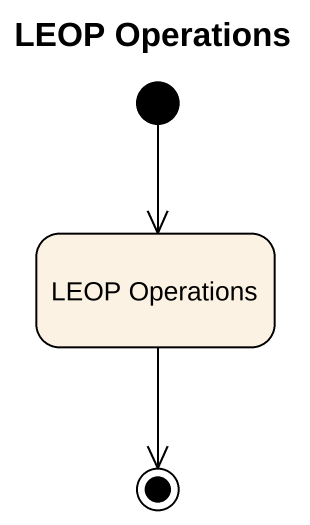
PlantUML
@startuml
title LEOP Operations
hide empty description
state "LEOP Operations" as LEOP_Operations
[*] --> LEOP_Operations
LEOP_Operations --> [*]
@enduml
